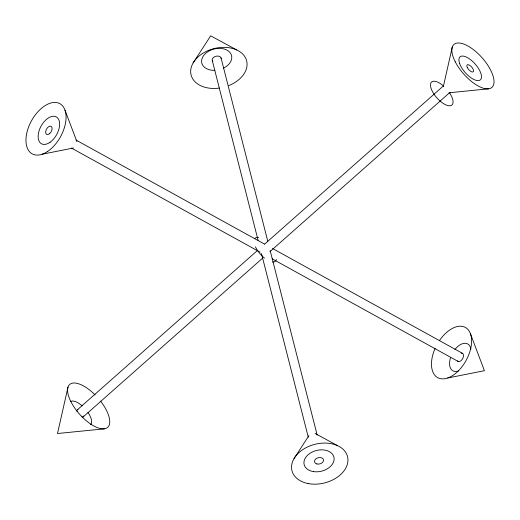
<?xml version="1.0" encoding="UTF-8"?>
<svg xmlns="http://www.w3.org/2000/svg" width="520" height="520" viewBox="0 0 520 520"><rect width="100%" height="100%" fill="white"/><g stroke="black" fill="none" stroke-linecap="round" stroke-linejoin="round"><path stroke-width="0.78" d="M68.01 387.075L57.499 433.524L104.377 428.831M443.378 86.411L452.283 47.053M193.154 62.875L210.691 35.822L236.73 49.959M294.028 458.594L308.925 435.604M77.448 409.754L256.841 251.017M264.745 244.017L443.586 85.767M83.252 416.858L262.646 258.115M269.945 251.661L450.001 92.333M42.146 154.226L73.424 147.999M435.13 348.348A28.665 16.575 -61.1 0 0 447.668 378.007L484.419 370.688L470.516 333.964M449.059 92.775L488.651 88.803M315.075 433.453L337.597 445.679M75.998 140.049L264.667 244.166M272.474 248.469L462.592 353.385M71.416 148.037L260.091 252.148M272.149 258.804L458.016 361.374M64.993 110.181L76.915 141.655M221.033 57.87L267.755 241.163M270.159 250.594L317.168 435.019M212.349 60.827L258.063 240.188M261.476 253.558L308.282 437.197M276.361 259.519A15.347 6.565 48.5 0 1 272.565 261.995M264.543 258.122A15.347 6.565 48.5 0 1 255.398 246.786M254.93 238.342A15.347 6.565 48.5 0 1 258.642 237.549M449.391 92.606A15.347 6.565 48.5 0 1 447.181 105.372A15.347 6.565 48.5 0 1 430.638 86.651A15.347 6.565 48.5 0 1 443.619 86.073M214.897 70.33A15.347 10.66 -14.3 0 1 203.099 56.368A15.347 10.66 -14.3 0 1 227.338 50.31A15.347 10.66 -14.3 0 1 223.347 68.218M212.83 61.542A4.602 3.198 -14.3 0 1 215.404 56.401A4.602 3.198 -14.3 0 1 221.221 58.682M219.479 88.056A28.665 19.91 -14.3 0 1 192.764 63.577A28.665 19.91 -14.3 0 1 239.083 51.207A28.665 19.91 -14.3 0 1 228.852 85.553M454.876 349.557A15.347 8.873 -61.1 0 1 470.88 349.082M458.692 370.844A15.347 8.873 -61.1 0 1 450.469 357.949M461.156 353.223A4.602 2.659 -61.1 0 1 462.852 358.248A4.602 2.659 -61.1 0 1 457.509 360.874M439.498 340.516A28.665 16.575 -61.1 0 1 471.094 336.018A28.665 16.575 -61.1 0 1 447.668 378.007M70.505 401.563A15.347 6.565 48.5 0 1 82.193 405.886M87.965 412.412A15.347 6.565 48.5 0 1 90.636 424.684M83.733 415.883A4.602 1.97 48.5 0 1 81.991 416.871M77.058 411.489A4.602 1.97 48.5 0 1 77.993 409.617M100.562 401.102A28.665 12.266 48.5 0 1 99.573 428.376A28.665 12.266 48.5 0 1 67.698 392.204A28.665 12.266 48.5 0 1 95.121 394.927M308.139 483.554A28.665 19.91 -14.3 0 0 347.809 458.016A28.665 19.91 -14.3 0 0 303.271 449.306A28.665 19.91 -14.3 0 0 308.139 483.554M316.869 463.957A4.602 3.198 -14.3 0 0 323.55 460.161A4.602 3.198 -14.3 0 0 316.654 458.361A4.602 3.198 -14.3 0 0 316.869 463.957M313.411 471.601A15.347 10.66 -14.3 0 0 333.97 457.373A15.347 10.66 -14.3 0 0 309.692 453.505A15.347 10.66 -14.3 0 0 313.411 471.601M47.372 151.606A28.665 16.575 -61.1 0 0 62.666 105.983A28.665 16.575 -61.1 0 0 28.002 128.694A28.665 16.575 -61.1 0 0 47.372 151.606M49.699 133.549A4.602 2.659 -61.1 0 0 51.175 126.353A4.602 2.659 -61.1 0 0 45.773 131.125A4.602 2.659 -61.1 0 0 49.699 133.549M50.07 142.259A15.347 8.873 -61.1 0 0 57.532 117.858A15.347 8.873 -61.1 0 0 39.046 130.91A15.347 8.873 -61.1 0 0 50.07 142.259M455.267 61.815A28.665 12.266 48.5 0 0 491.757 87.535A28.665 12.266 48.5 0 0 471.77 48.419A28.665 12.266 48.5 0 0 455.267 61.815M467.253 67.405A4.602 1.97 48.5 0 0 473.115 71.883A4.602 1.97 48.5 0 0 470.275 65.702A4.602 1.97 48.5 0 0 467.253 67.405M459.641 63.557A15.347 6.565 48.5 0 0 478.94 80.522A15.347 6.565 48.5 0 0 472.056 60.911A15.347 6.565 48.5 0 0 459.641 63.557"/></g></svg>
